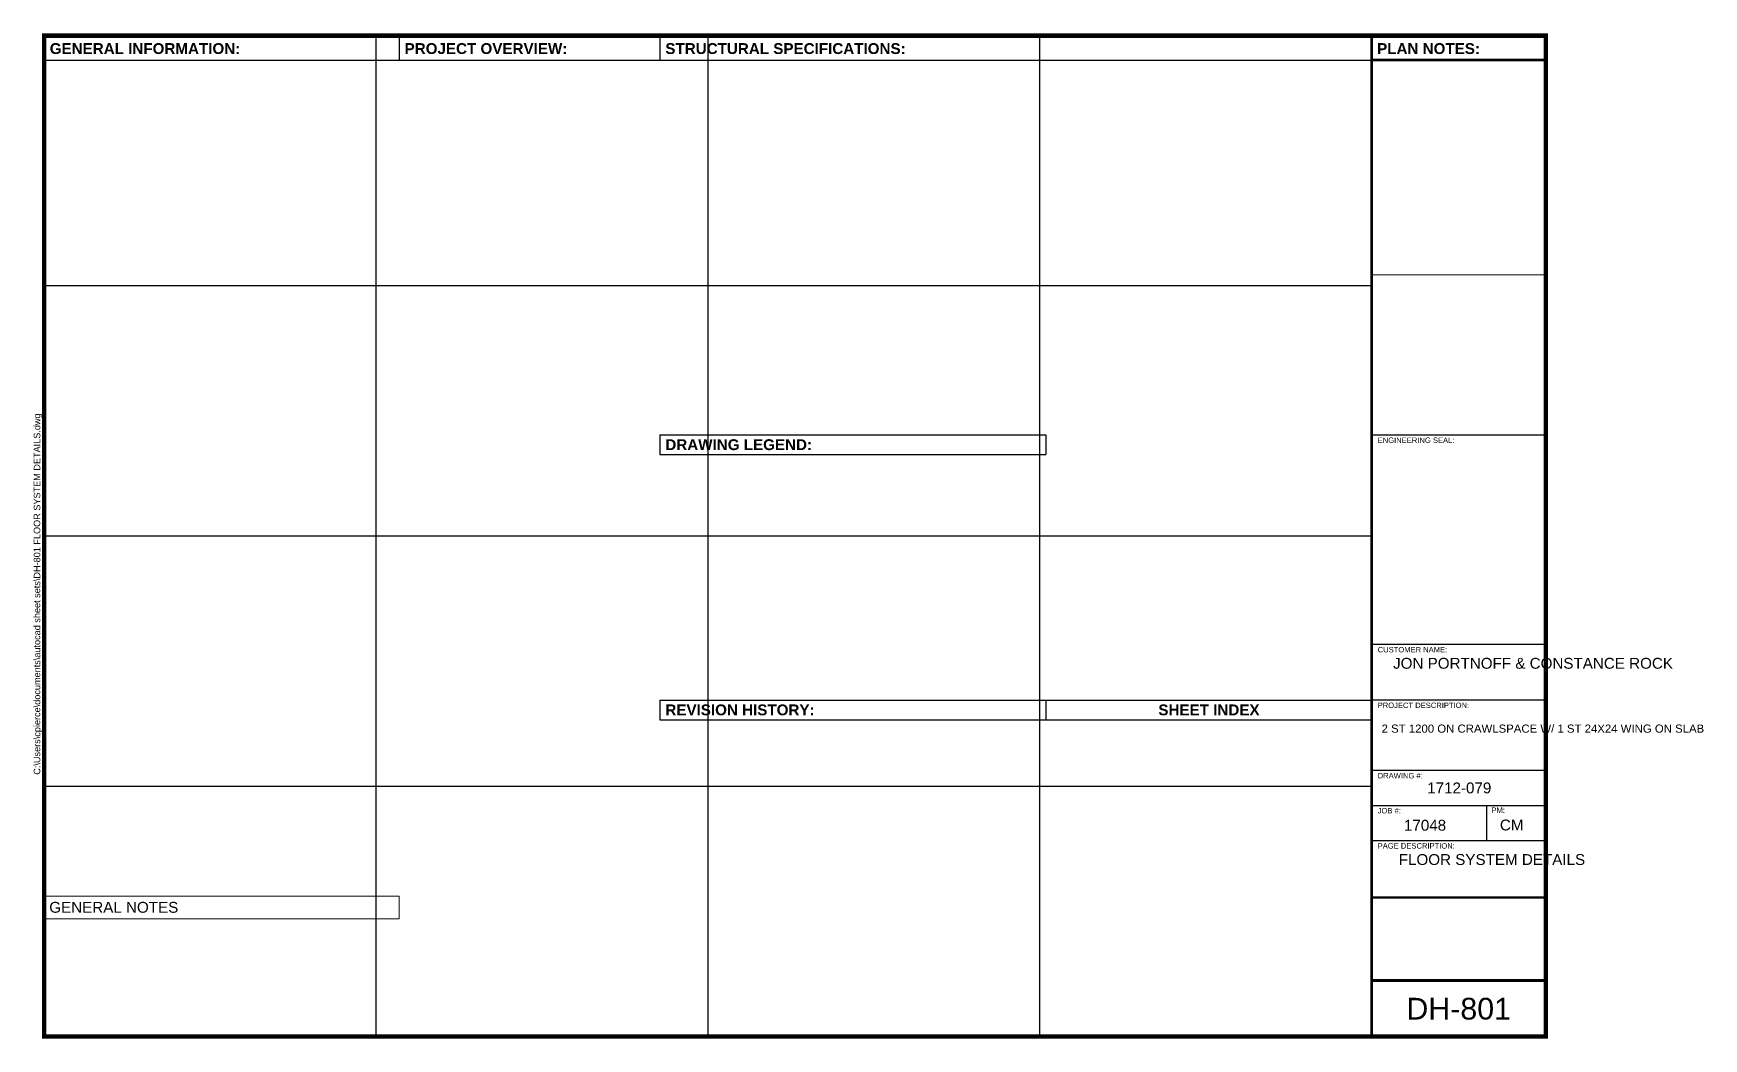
# Paper-space layout 'DH-801 FLOOR SYSTEM DETAILS' of a CAD drawing. Header units: inches. Extents: x -0.1 to 38.3, y 0 to 23.2.
import ezdxf
from ezdxf.enums import TextEntityAlignment as Align

# ---------------------------------------------------------------- set-up
doc = ezdxf.new("R2010")
doc.units = ezdxf.units.IN
doc.header["$LTSCALE"] = 0.25
doc.header["$MEASUREMENT"] = 0
doc.layers.add('VIEWPORT', color=14, linetype='Continuous', plot=False)
doc.styles.add('style1', font='arial.ttf')
doc.styles.add('style2', font='arialbd.ttf')
picture_1 = doc.add_image_def('image1.jpg', size_in_pixel=(1114, 539))

# ---------------------------------------------------------------- blocks, each defined once
blk = doc.blocks.new('*T15')
at = {"color": 0, "linetype": 'ByBlock', "lineweight": -2, "transparency": 16777216}
for p, q in [((0, 0), (16.39, 0)), ((0, 0), (0, -0.453)), ((8.877, 0), (8.877, -0.453)), ((16.39, 0), (16.39, -0.453)), ((0, -0.453), (16.39, -0.453))]:
    blk.add_line(p, q, dxfattribs=at)
at = {"color": 0, "transparency": 16777216, "char_height": 0.25, "style": 'style2'}
for s, insert, width, attachment_point in [('REVISION HISTORY:', (0.125, -0.227), 8.62669, 4), ('SHEET INDEX', (12.633, -0.227), 7.39302, 5)]:
    blk.add_mtext(s, dxfattribs=dict(at, insert=insert, width=width, attachment_point=attachment_point))
blk = doc.blocks.new('*T16')
at = {"layer": 'Defpoints', "color": 8, "linetype": 'ByBlock', "lineweight": 0, "transparency": 16777216}
for p, q in [((0, 0), (8.176, 0)), ((0, 0), (0, -0.521)), ((8.176, 0), (8.176, -0.521)), ((0, -0.521), (8.176, -0.521))]:
    blk.add_line(p, q, dxfattribs=at)
at = {"color": 0, "transparency": 16777216, "insert": (0.125, -0.26), "char_height": 0.25, "width": 7.92557, "attachment_point": 4, "style": 'style1'}
blk.add_mtext('GENERAL NOTES', dxfattribs=at)
blk = doc.blocks.new('*T17')
at = {"color": 0, "linetype": 'ByBlock', "lineweight": -2, "transparency": 16777216}
for p, q in [((0, 0), (30.542, 0)), ((0, 0), (0, -0.528)), ((8.165, 0), (8.165, -0.528)), ((14.165, 0), (14.165, -0.528)), ((30.542, 0), (30.542, -0.528)), ((0, -0.528), (30.542, -0.528))]:
    blk.add_line(p, q, dxfattribs=at)
at = {"color": 0, "transparency": 16777216, "char_height": 0.25, "attachment_point": 4, "style": 'style2'}
for s, insert, width in [('GENERAL INFORMATION:', (0.125, -0.264), 7.91507), ('PROJECT OVERVIEW:', (8.29, -0.264), 5.75), ('STRUCTURAL SPECIFICATIONS:', (14.29, -0.264), 16.12678)]:
    blk.add_mtext(s, dxfattribs=dict(at, insert=insert, width=width))
blk = doc.blocks.new('*T18')
at = {"color": 0, "linetype": 'ByBlock', "lineweight": -2, "transparency": 16777216}
for p, q in [((0, 0), (4.005, 0)), ((0, 0), (0, -0.528)), ((4.005, 0), (4.005, -0.528)), ((0, -0.528), (4.005, -0.528))]:
    blk.add_line(p, q, dxfattribs=at)
at = {"color": 0, "transparency": 16777216, "insert": (0.125, -0.264), "char_height": 0.25, "width": 3.75549, "attachment_point": 4, "style": 'style2'}
blk.add_mtext('PLAN NOTES:', dxfattribs=at)
blk = doc.blocks.new('*T19')
at = {"color": 0, "linetype": 'ByBlock', "lineweight": -2, "transparency": 16777216}
for p, q in [((0, 0), (8.877, 0)), ((0, 0), (0, -0.453)), ((8.877, 0), (8.877, -0.453)), ((0, -0.453), (8.877, -0.453))]:
    blk.add_line(p, q, dxfattribs=at)
at = {"color": 0, "transparency": 16777216, "insert": (0.125, -0.227), "char_height": 0.25, "width": 8.62669, "attachment_point": 4, "style": 'style2'}
blk.add_mtext('DRAWING LEGEND:', dxfattribs=at)
blk = doc.blocks.new('*U5')
at = {"const_width": 0.1}
blk.add_lwpolyline([(-0.055, -0.05), (34.492, -0.05), (34.492, 22.982), (-0.055, 22.982)], close=True, dxfattribs=at)
blk.add_lwpolyline([(-0.055, 22.982), (30.487, 22.982), (30.487, -0.05), (-0.055, -0.05)], close=True)
blk.add_lwpolyline([(-0.055, 22.982), (30.487, 22.982), (30.487, -0.05), (-0.055, -0.05)], close=True)
for points, const_width in [([(30.487, 22.982), (30.487, -0.05)], 0.0625), ([(30.487, 9.701), (30.487, 22.982)], 0.0469), ([(30.463, 22.418), (34.492, 22.418)], 0.0625), ([(30.487, 13.793), (34.492, 13.793)], 0.0312), ([(34.505, 8.974), (30.5, 8.974)], 0.0312), ([(30.5, 7.69), (34.505, 7.69)], 0.0312), ([(34.505, 6.073), (30.5, 6.073)], 0.0312), ([(30.5, 5.264), (34.505, 5.264)], 0.0312), ([(33.13, 5.264), (33.13, 4.456)], 0.0312), ([(30.5, 4.456), (34.505, 4.456)], 0.0312), ([(30.5, 3.145), (34.505, 3.145)], 0.0501), ([(30.487, 1.227), (34.492, 1.227)], 0.0501)]:
    blk.add_lwpolyline(points, dxfattribs=dict(const_width=const_width))
at = {"layer": 'VIEWPORT', "const_width": 0.0312}
for points in [[(7.58, 17.224), (7.58, 22.982)], [(15.216, 17.224), (15.216, 22.982)], [(22.851, 17.224), (22.851, 22.982)], [(-0.055, 17.224), (7.58, 17.224)], [(15.216, 17.224), (7.58, 17.224)], [(7.58, 17.224), (7.58, 11.466)], [(15.216, 17.224), (22.851, 17.224)], [(15.216, 17.224), (15.216, 11.466)], [(30.487, 17.224), (22.851, 17.224)], [(22.851, 17.224), (22.851, 11.466)], [(-0.055, 11.466), (7.58, 11.466)], [(15.216, 11.466), (7.58, 11.466)], [(7.58, 5.708), (7.58, 11.466)], [(15.216, 5.708), (15.216, 11.466)], [(15.216, 11.466), (22.851, 11.466)], [(22.851, 5.708), (22.851, 11.466)], [(30.487, 11.466), (22.851, 11.466)], [(-0.055, 5.708), (7.58, 5.708)], [(15.216, 5.708), (7.58, 5.708)], [(7.58, 5.708), (7.58, -0.05)], [(15.216, 5.708), (22.851, 5.708)], [(15.216, 5.708), (15.216, -0.05)], [(30.487, 5.708), (22.851, 5.708)], [(22.851, 5.708), (22.851, -0.05)]]:
    blk.add_lwpolyline(points, dxfattribs=at)
for name, p in [('*T17', (-0.055, 22.945)), ('*T18', (30.487, 22.945)), ('*T19', (14.11, 13.793)), ('*T15', (14.11, 7.69)), ('*T16', (-0.066, 3.18))]:
    blk.add_blockref(name, p)
at = {"style": 'style1'}
for s, p in [('ENGINEERING SEAL:', (30.625, 13.608)), ('CUSTOMER NAME:', (30.625, 8.788)), ('PROJECT DESCRIPTION:', (30.625, 7.508)), ('DRAWING #:', (30.625, 5.888)), ('JOB #:', (30.625, 5.083)), ('PM:', (33.242, 5.094)), ('PAGE DESCRIPTION:', (30.625, 4.273))]:
    blk.add_text(s, height=0.125, dxfattribs=at).set_placement(p)
for tag, p, height in [('CUSTOMERNAME_001', (30.463, 8.201), 0.25), ('PROJDESC_001', (30.026, 6.782), 0.188), ('PAGEDESC_001', (30.744, 3.881), 0.25), ('PAGEDESC_002', (32.047, 3.465), 0.25)]:
    blk.add_attdef(tag, p, '', height=height, dxfattribs=at)
for tag, p in [('DRAWINGNUMBER', (32.502, 5.668)), ('JOBNUMBER', (31.715, 4.81)), ('PM', (33.709, 4.815))]:
    blk.add_attdef(tag, text='', height=0.25, dxfattribs=at).set_placement(p, align=Align.MIDDLE_CENTER)
at = {"layer": 'VIEWPORT', "color": 0, "style": 'style1', "flags": 8}
blk.add_attdef('FNAME', (-0.148, 5.972), '', height=0.15, rotation=90, dxfattribs=at)
image = blk.add_image(picture_1, insert=(30.5, 1.25), size_in_units=(3.959, 1.915), dxfattribs=dict(fade=32))
image.dxf.flags = 15

psp = doc.layouts.new('DH-801 FLOOR SYSTEM DETAILS')

# ---------------------------------------------------------------- block references
ref = psp.add_blockref('*U5', (0.156, 0.133))
ref.add_attrib('CUSTOMERNAME_001', 'JON PORTNOFF & CONSTANCE ROCK', (31.135, 8.545), dxfattribs={"height": 0.25, "style": 'style1'})
ref.add_attrib('PROJDESC_001', '2 ST 1200 ON CRAWLSPACE W/ 1 ST 24X24 WING ON SLAB', (30.871, 7.073), dxfattribs={"height": 0.1875, "style": 'style1'})
ref.add_attrib('DRAWINGNUMBER', '1712-079', dxfattribs={"height": 0.25, "style": 'style1'}).set_placement((32.658, 5.802), align=Align.MIDDLE_CENTER)
ref.add_attrib('JOBNUMBER', '17048', dxfattribs={"height": 0.25, "style": 'style1'}).set_placement((31.871, 4.943), align=Align.MIDDLE_CENTER)
ref.add_attrib('FNAME', 'C:\\Users\\cpierce\\documents\\autocad sheet sets\\DH-801 FLOOR SYSTEM DETAILS.dwg', (0.008, 6.106), dxfattribs={"layer": 'VIEWPORT', "color": 0, "height": 0.15021, "rotation": 90, "style": 'style1'})
ref.add_attrib('PM', 'CM', dxfattribs={"height": 0.25, "style": 'style1'}).set_placement((33.865, 4.949), align=Align.MIDDLE_CENTER)
ref.add_attrib('PAGEDESC_001', 'FLOOR SYSTEM DETAILS', (31.266, 4.029), dxfattribs={"height": 0.25, "style": 'style1'})
ref.add_attrib('SH#', 'DH-801', dxfattribs={"height": 0.5, "style": 'style1'}).set_placement((32.645, 0.722), align=Align.MIDDLE_CENTER)

# ---------------------------------------------------------------- viewports
at = {"layer": '0'}
vp = psp.add_viewport(center=(32.643, 20.08), size=(4, 4.9418), view_center_point=(1706.515, 444.326), view_height=4.9418, dxfattribs=at)
vp.frozen_layers = ['0', 'VIEWPORT']

doc.saveas('drawing.dxf')
